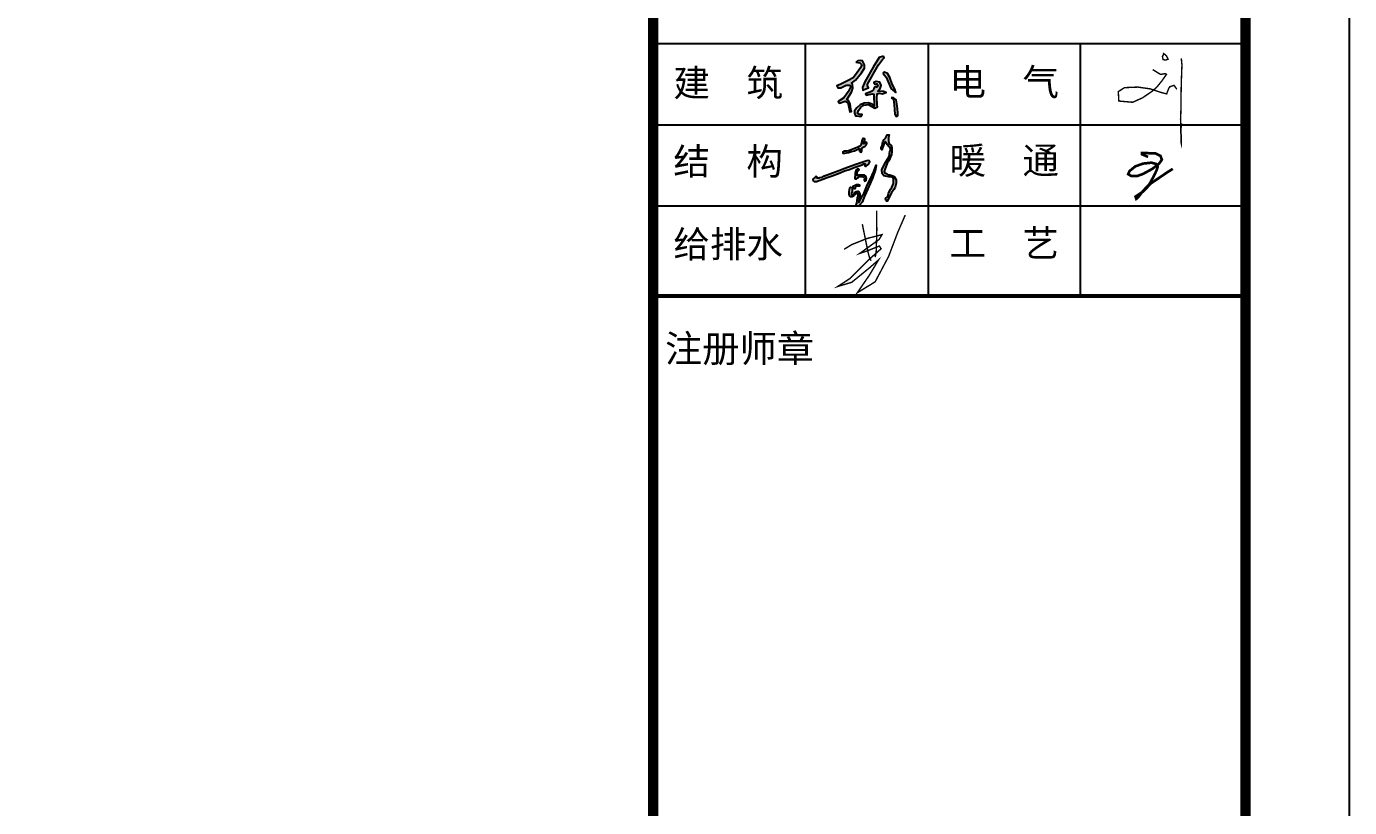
# Model space of a CAD drawing. Extents: x 69728788 to 150676229, y 20164216 to 43663798.
# Drawn here: x 75342295 to 75367757, y 20228937 to 20243966 of the extents above; entities that cross this region are included whole.
import ezdxf

# ---------------------------------------------------------------- set-up
doc = ezdxf.new("R2010")
doc.units = 0
doc.header["$LTSCALE"] = 1000
doc.header["$MEASUREMENT"] = 0
doc.layers.get('0').update_dxf_attribs({"linetype": 'CONTINUOUS'})
for name, color, linetype in [('PUB_TEXT', 7, 'CONTINUOUS'), ('PUB_TITLE', 4, 'CONTINUOUS'), ('图框', 253, 'CONTINUOUS')]:
    doc.layers.add(name, color=color, linetype=linetype)
doc.styles.add('STYLE-黑体', font='simhei.ttf')
doc.styles.add('黑体', font='simhei.ttf', dxfattribs={"width": 0.6, "height": 4.3})

msp = doc.modelspace()

# ---------------------------------------------------------------- hatches: boundary and pattern name
h = msp.add_hatch(color=256)
h.paths.add_polyline_path([(75358935, 20242591), (75358983, 20242558), (75358991, 20242461), (75359007, 20242281), (75359030, 20242232), (75359062, 20242250), (75359062, 20242311), (75359049, 20242438), (75359033, 20242555), (75358981, 20242596)])
h.paths.add_polyline_path([(75358773, 20243067), (75358843, 20242991), (75358933, 20242766), (75359029, 20242697), (75359006, 20242761), (75358957, 20242855), (75358908, 20242985), (75358863, 20243063), (75358808, 20243084)])
h.paths.add_polyline_path([(75358627, 20242851), (75358659, 20242860), (75358680, 20242817), (75358656, 20242797), (75358626, 20242802), (75358605, 20242770), (75358599, 20242749), (75358572, 20242723), (75358461, 20242678), (75358439, 20242667), (75358459, 20242646), (75358573, 20242667), (75358602, 20242661), (75358600, 20242619), (75358607, 20242465), (75358606, 20242433), (75358569, 20242470), (75358495, 20242499), (75358414, 20242489), (75358337, 20242461), (75358275, 20242402), (75358230, 20242340), (75358232, 20242295), (75358251, 20242246), (75358276, 20242246), (75358355, 20242233), (75358376, 20242275), (75358326, 20242275), (75358287, 20242291), (75358306, 20242351), (75358352, 20242416), (75358410, 20242452), (75358457, 20242460), (75358503, 20242462), (75358566, 20242426), (75358620, 20242394), (75358673, 20242417), (75358669, 20242459), (75358661, 20242596), (75358666, 20242668), (75358702, 20242685), (75358762, 20242673), (75358838, 20242697), (75358786, 20242716), (75358682, 20242720), (75358725, 20242770), (75358743, 20242830), (75358716, 20242893), (75358647, 20242910), (75358605, 20242890)])
h.paths.add_polyline_path([(75358787, 20243396), (75358706, 20243367), (75358589, 20243184), (75358428, 20242902), (75358387, 20242793), (75358391, 20242743), (75358463, 20242773), (75358498, 20242788), (75358479, 20242832), (75358478, 20242856), (75358694, 20243229), (75358771, 20243329), (75358799, 20243362)])
h.paths.add_polyline_path([(75358253, 20243282), (75358334, 20243266), (75358371, 20243227), (75358347, 20243170), (75358250, 20243037), (75358206, 20242978), (75358107, 20242925), (75357969, 20242857), (75357889, 20242826), (75357910, 20242787), (75357965, 20242787), (75358073, 20242839), (75358143, 20242839), (75358163, 20242814), (75358108, 20242710), (75358023, 20242594), (75357917, 20242525), (75357942, 20242491), (75358049, 20242529), (75358101, 20242504), (75358127, 20242389), (75358138, 20242323), (75358170, 20242331), (75358159, 20242370), (75358149, 20242480), (75358113, 20242539), (75358085, 20242564), (75358173, 20242700), (75358199, 20242777), (75358193, 20242849), (75358174, 20242875), (75358249, 20242932), (75358364, 20243074), (75358424, 20243161), (75358424, 20243226), (75358385, 20243302), (75358349, 20243310), (75358294, 20243303)])
msp.add_hatch(color=256).paths.add_polyline_path([(75358817, 20241146), (75358801, 20241177), (75358811, 20241214), (75358831, 20241266), (75358856, 20241333), (75358891, 20241383), (75358943, 20241504), (75358951, 20241551), (75358952, 20241590), (75358950, 20241633), (75358934, 20241675), (75358897, 20241707), (75358891, 20241729), (75358886, 20241772), (75358883, 20241803), (75358887, 20241830), (75358896, 20241879), (75358882, 20241883), (75358858, 20241878), (75358828, 20241820), (75358800, 20241789), (75358778, 20241744), (75358762, 20241677), (75358746, 20241631), (75358746, 20241607), (75358759, 20241593), (75358762, 20241613), (75358783, 20241666), (75358796, 20241700), (75358816, 20241738), (75358828, 20241744), (75358841, 20241733), (75358868, 20241686), (75358885, 20241661), (75358914, 20241638), (75358921, 20241589), (75358908, 20241558), (75358897, 20241466), (75358836, 20241364), (75358798, 20241288), (75358755, 20241208), (75358762, 20241137), (75358773, 20241120), (75358795, 20241093), (75358889, 20241076), (75358946, 20241073), (75358972, 20241054), (75358984, 20241021), (75358979, 20240945), (75358963, 20240898), (75358948, 20240867), (75358925, 20240836), (75358883, 20240755), (75358873, 20240692), (75358827, 20240656), (75358833, 20240626), (75358847, 20240606), (75358861, 20240606), (75358877, 20240635), (75358912, 20240709), (75358945, 20240762), (75358989, 20240830), (75359016, 20240875), (75359030, 20240948), (75359030, 20241016), (75358996, 20241077), (75358968, 20241095), (75358909, 20241111), (75358879, 20241113), (75358837, 20241134)])
h = msp.add_hatch(color=256)
h.paths.add_polyline_path([(75357707, 20241061), (75357798, 20241093), (75357957, 20241150), (75358038, 20241186), (75358137, 20241212), (75358193, 20241242), (75358261, 20241265), (75358303, 20241280), (75358377, 20241307), (75358413, 20241321), (75358433, 20241325), (75358436, 20241303), (75358427, 20241282), (75358445, 20241277), (75358456, 20241281), (75358487, 20241303), (75358504, 20241326), (75358523, 20241359), (75358507, 20241389), (75358470, 20241383), (75358388, 20241354), (75358234, 20241302), (75358047, 20241232), (75357929, 20241187), (75357756, 20241123), (75357656, 20241087), (75357642, 20241090), (75357593, 20241063), (75357560, 20241055), (75357552, 20241049), (75357513, 20241049), (75357509, 20241067), (75357502, 20241079), (75357481, 20241072), (75357470, 20241062), (75357436, 20241035), (75357431, 20241019), (75357436, 20240997), (75357455, 20240984), (75357500, 20240984), (75357624, 20241025)])
h.paths.add_polyline_path([(75358382, 20241639), (75358398, 20241647), (75358421, 20241654), (75358438, 20241665), (75358451, 20241673), (75358456, 20241685), (75358464, 20241696), (75358467, 20241720), (75358453, 20241740), (75358439, 20241733), (75358425, 20241717), (75358410, 20241708), (75358402, 20241725), (75358409, 20241735), (75358417, 20241750), (75358426, 20241767), (75358432, 20241782), (75358432, 20241797), (75358427, 20241807), (75358404, 20241810), (75358389, 20241808), (75358384, 20241800), (75358379, 20241786), (75358373, 20241772), (75358371, 20241750), (75358368, 20241733), (75358361, 20241706), (75358357, 20241687), (75358346, 20241671), (75358330, 20241666), (75358305, 20241648), (75358248, 20241624), (75358198, 20241606), (75358167, 20241592), (75358136, 20241580), (75358085, 20241568), (75358028, 20241564), (75358005, 20241555), (75358008, 20241531), (75358044, 20241527), (75358116, 20241539), (75358173, 20241558), (75358231, 20241575), (75358266, 20241595), (75358301, 20241608), (75358319, 20241615), (75358326, 20241608), (75358324, 20241590), (75358328, 20241567), (75358338, 20241551), (75358350, 20241548), (75358366, 20241555), (75358372, 20241569), (75358372, 20241597), (75358372, 20241622)])
h.paths.add_polyline_path([(75358282, 20241097), (75358281, 20241123), (75358280, 20241157), (75358295, 20241179), (75358321, 20241205), (75358317, 20241223), (75358285, 20241228), (75358263, 20241209), (75358250, 20241172), (75358241, 20241140), (75358243, 20241090), (75358240, 20241064), (75358236, 20241044), (75358250, 20241034), (75358269, 20241034), (75358292, 20241052), (75358309, 20241071), (75358339, 20241078), (75358382, 20241080), (75358397, 20241075), (75358415, 20241065), (75358423, 20241042), (75358417, 20241017), (75358423, 20240993), (75358436, 20240991), (75358452, 20241001), (75358459, 20241043), (75358449, 20241089), (75358420, 20241106), (75358370, 20241105), (75358309, 20241103)], flags=17)
h.paths.add_polyline_path([(75358262, 20240885), (75358281, 20240891), (75358326, 20240896), (75358327, 20240919), (75358308, 20240925), (75358272, 20240925), (75358257, 20240919), (75358231, 20240906), (75358209, 20240899), (75358202, 20240881), (75358210, 20240856), (75358222, 20240843), (75358240, 20240844), (75358245, 20240859)], flags=17)
h.paths.add_polyline_path([(75358173, 20240759), (75358185, 20240793), (75358185, 20240839), (75358180, 20240870), (75358155, 20240877), (75358142, 20240863), (75358137, 20240826), (75358127, 20240783), (75358127, 20240740), (75358142, 20240699), (75358152, 20240686), (75358186, 20240688), (75358211, 20240699), (75358230, 20240726), (75358250, 20240740), (75358265, 20240751), (75358282, 20240766), (75358303, 20240746), (75358299, 20240701), (75358287, 20240670), (75358284, 20240616), (75358273, 20240567), (75358265, 20240535), (75358275, 20240509), (75358300, 20240506), (75358329, 20240531), (75358375, 20240588), (75358425, 20240698), (75358489, 20240840), (75358580, 20241049), (75358636, 20241211), (75358646, 20241300), (75358602, 20241174), (75358531, 20241024), (75358481, 20240927), (75358416, 20240768), (75358381, 20240710), (75358338, 20240621), (75358312, 20240579), (75358314, 20240617), (75358324, 20240676), (75358336, 20240717), (75358332, 20240749), (75358316, 20240783), (75358296, 20240797), (75358272, 20240793), (75358238, 20240770), (75358222, 20240747), (75358198, 20240718), (75358176, 20240724)])

# ---------------------------------------------------------------- linework, layer by layer
for points in [[(75358787, 20243396), (75358706, 20243367), (75358589, 20243184), (75358428, 20242902), (75358387, 20242793), (75358391, 20242743), (75358463, 20242773), (75358498, 20242788), (75358479, 20242832), (75358478, 20242856), (75358694, 20243229), (75358771, 20243329), (75358799, 20243362), (75358787, 20243396)], [(75358253, 20243282), (75358334, 20243266), (75358371, 20243227), (75358347, 20243170), (75358250, 20243037), (75358206, 20242978), (75358107, 20242925), (75357969, 20242857), (75357889, 20242826), (75357910, 20242787), (75357965, 20242787), (75358073, 20242839), (75358143, 20242839), (75358163, 20242814), (75358108, 20242710), (75358023, 20242594), (75357917, 20242525), (75357942, 20242491), (75358049, 20242529), (75358101, 20242504), (75358127, 20242389), (75358138, 20242323), (75358170, 20242331), (75358159, 20242370), (75358149, 20242480), (75358113, 20242539), (75358085, 20242564), (75358173, 20242700), (75358199, 20242777), (75358193, 20242849), (75358174, 20242875), (75358249, 20242932), (75358364, 20243074), (75358424, 20243161), (75358424, 20243226), (75358385, 20243302), (75358349, 20243310), (75358294, 20243303), (75358253, 20243282)], [(75358627, 20242851), (75358659, 20242860), (75358659, 20242860), (75358680, 20242817), (75358656, 20242797), (75358626, 20242802), (75358605, 20242770), (75358599, 20242749), (75358572, 20242723), (75358461, 20242678), (75358439, 20242667), (75358459, 20242646), (75358459, 20242646), (75358573, 20242667), (75358602, 20242661), (75358600, 20242619), (75358607, 20242465), (75358606, 20242433), (75358569, 20242470), (75358495, 20242499), (75358414, 20242489), (75358337, 20242461), (75358275, 20242402), (75358230, 20242340), (75358232, 20242295), (75358251, 20242246), (75358276, 20242246), (75358355, 20242233), (75358376, 20242275), (75358326, 20242275), (75358287, 20242291), (75358306, 20242351), (75358352, 20242416), (75358410, 20242452), (75358457, 20242460), (75358503, 20242462), (75358566, 20242426), (75358620, 20242394), (75358673, 20242417), (75358669, 20242459), (75358661, 20242596), (75358666, 20242668), (75358702, 20242685), (75358762, 20242673), (75358838, 20242697), (75358786, 20242716), (75358682, 20242720), (75358725, 20242770), (75358743, 20242830), (75358716, 20242893), (75358647, 20242910), (75358605, 20242890), (75358627, 20242851)], [(75358773, 20243067), (75358843, 20242991), (75358933, 20242766), (75359029, 20242697), (75359006, 20242761), (75358957, 20242855), (75358908, 20242985), (75358863, 20243063), (75358808, 20243084), (75358773, 20243067)], [(75358935, 20242591), (75358983, 20242558), (75358991, 20242461), (75359007, 20242281), (75359030, 20242232), (75359062, 20242250), (75359062, 20242311), (75359049, 20242438), (75359033, 20242555), (75358981, 20242596), (75358935, 20242591)], [(75358262, 20240885), (75358245, 20240859), (75358240, 20240844), (75358222, 20240843), (75358210, 20240856), (75358202, 20240881), (75358209, 20240899), (75358231, 20240906), (75358257, 20240919), (75358272, 20240925), (75358308, 20240925), (75358327, 20240919), (75358326, 20240896), (75358281, 20240891), (75358262, 20240885), (75358262, 20240885)]]:
    msp.add_lwpolyline(points)
for points, const_width in [([(75364170, 20243458), (75364236, 20243396), (75364266, 20243338), (75364219, 20243319), (75364168, 20243330), (75364157, 20243390), (75364181, 20243435)], 27.4), ([(75363970, 20243136), (75364120, 20243044), (75364215, 20243059), (75364234, 20243044), (75364148, 20242922), (75364047, 20242797), (75363951, 20242714), (75363771, 20242592), (75363584, 20242508), (75363318, 20242531), (75363307, 20242712), (75363425, 20242789), (75363683, 20242800), (75363923, 20242765), (75364129, 20242697), (75364238, 20242669), (75364279, 20242778), (75364299, 20242806), (75364380, 20242834), (75364434, 20242757)], 27.4), ([(75364520, 20243353), (75364532, 20243222), (75364522, 20242954), (75364517, 20242763), (75364511, 20242307), (75364505, 20242191), (75364507, 20242024), (75364522, 20241821), (75364522, 20241703), (75364513, 20241737), (75364511, 20241970), (75364525, 20242104)], 27.4), ([(75363881, 20241456), (75363762, 20241507), (75363764, 20241533), (75363826, 20241531), (75364026, 20241523), (75364119, 20241476), (75364146, 20241403), (75364090, 20241324), (75363959, 20241225), (75363790, 20241132), (75363670, 20241088), (75363553, 20241091), (75363497, 20241124), (75363522, 20241183), (75363634, 20241274), (75363781, 20241327), (75363946, 20241346), (75364040, 20241319), (75364066, 20241264), (75364045, 20241201), (75363985, 20241076), (75363908, 20240935), (75363783, 20240801), (75363694, 20240685), (75363653, 20240649), (75363639, 20240693), (75363783, 20240789), (75363939, 20240950), (75364265, 20241170), (75364356, 20241226)], 51), ([(75358031, 20239679), (75358178, 20239769), (75358468, 20239886), (75358759, 20239960), (75358705, 20239868), (75358332, 20239600), (75358468, 20239645), (75358710, 20239742), (75358742, 20239689), (75358486, 20239461), (75358150, 20239121), (75357909, 20238964), (75358178, 20239044), (75358521, 20239324), (75358692, 20239473), (75358518, 20239183), (75358284, 20238842), (75358628, 20239053), (75358886, 20239540), (75359063, 20240005), (75359207, 20240338)], 27.4), ([(75358655, 20240422), (75358660, 20240057), (75358652, 20239759), (75358647, 20239612), (75358628, 20239528)], 27.4), ([(75358381, 20240162), (75358496, 20239600), (75358528, 20239493), (75358553, 20239458)], 27.4)]:
    msp.add_lwpolyline(points, dxfattribs=dict(const_width=const_width))
for points in [[(75358816, 20241738), (75358796, 20241700), (75358783, 20241666), (75358762, 20241613), (75358759, 20241593), (75358746, 20241607), (75358746, 20241631), (75358762, 20241677), (75358778, 20241744), (75358800, 20241789), (75358828, 20241820), (75358858, 20241878), (75358882, 20241883), (75358896, 20241879), (75358887, 20241830), (75358883, 20241803), (75358886, 20241772), (75358891, 20241729), (75358897, 20241707), (75358934, 20241675), (75358950, 20241633), (75358952, 20241590), (75358951, 20241551), (75358943, 20241504), (75358891, 20241383), (75358856, 20241333), (75358831, 20241266), (75358811, 20241214), (75358801, 20241177), (75358817, 20241146), (75358837, 20241134), (75358879, 20241113), (75358909, 20241111), (75358968, 20241095), (75358996, 20241077), (75359030, 20241016), (75359030, 20240948), (75359016, 20240875), (75358989, 20240830), (75358945, 20240762), (75358912, 20240709), (75358877, 20240635), (75358861, 20240606), (75358847, 20240606), (75358833, 20240626), (75358827, 20240656), (75358873, 20240692), (75358883, 20240755), (75358925, 20240836), (75358948, 20240867), (75358963, 20240898), (75358979, 20240945), (75358984, 20241021), (75358972, 20241054), (75358946, 20241073), (75358889, 20241076), (75358795, 20241093), (75358773, 20241120), (75358762, 20241137), (75358755, 20241208), (75358798, 20241288), (75358836, 20241364), (75358897, 20241466), (75358908, 20241558), (75358921, 20241589), (75358914, 20241638), (75358885, 20241661), (75358868, 20241686), (75358841, 20241733), (75358828, 20241744), (75358816, 20241738)], [(75358136, 20241580), (75358085, 20241568), (75358028, 20241564), (75358005, 20241555), (75358008, 20241531), (75358044, 20241527), (75358116, 20241539), (75358173, 20241558), (75358231, 20241575), (75358266, 20241595), (75358301, 20241608), (75358319, 20241615), (75358319, 20241615), (75358326, 20241608), (75358324, 20241590), (75358328, 20241567), (75358338, 20241551), (75358350, 20241548), (75358366, 20241555), (75358372, 20241569), (75358372, 20241597), (75358372, 20241622), (75358382, 20241639), (75358398, 20241647), (75358421, 20241654), (75358438, 20241665), (75358451, 20241673), (75358456, 20241685), (75358464, 20241696), (75358467, 20241720), (75358453, 20241740), (75358439, 20241733), (75358425, 20241717), (75358410, 20241708), (75358410, 20241708), (75358410, 20241708), (75358402, 20241725), (75358409, 20241735), (75358417, 20241750), (75358426, 20241767), (75358432, 20241782), (75358432, 20241797), (75358427, 20241807), (75358404, 20241810), (75358389, 20241808), (75358384, 20241800), (75358379, 20241786), (75358373, 20241772), (75358371, 20241750), (75358368, 20241733), (75358361, 20241706), (75358357, 20241687), (75358346, 20241671), (75358330, 20241666), (75358305, 20241648), (75358248, 20241624), (75358198, 20241606), (75358167, 20241592), (75358136, 20241580)], [(75357642, 20241090), (75357593, 20241063), (75357560, 20241055), (75357552, 20241049), (75357513, 20241049), (75357509, 20241067), (75357502, 20241079), (75357481, 20241072), (75357470, 20241062), (75357436, 20241035), (75357431, 20241019), (75357436, 20240997), (75357455, 20240984), (75357500, 20240984), (75357624, 20241025), (75357707, 20241061), (75357798, 20241093), (75357957, 20241150), (75358038, 20241186), (75358137, 20241212), (75358193, 20241242), (75358261, 20241265), (75358303, 20241280), (75358377, 20241307), (75358413, 20241321), (75358433, 20241325), (75358436, 20241303), (75358427, 20241282), (75358445, 20241277), (75358456, 20241281), (75358487, 20241303), (75358504, 20241326), (75358523, 20241359), (75358507, 20241389), (75358470, 20241383), (75358388, 20241354), (75358234, 20241302), (75358047, 20241232), (75357929, 20241187), (75357756, 20241123), (75357656, 20241087), (75357642, 20241090)], [(75358127, 20240740), (75358127, 20240783), (75358137, 20240826), (75358142, 20240863), (75358155, 20240877), (75358180, 20240870), (75358185, 20240839), (75358185, 20240793), (75358173, 20240759), (75358176, 20240724), (75358198, 20240718), (75358222, 20240747), (75358238, 20240770), (75358272, 20240793), (75358296, 20240797), (75358316, 20240783), (75358332, 20240749), (75358336, 20240717), (75358324, 20240676), (75358314, 20240617), (75358312, 20240579), (75358338, 20240621), (75358381, 20240710), (75358416, 20240768), (75358481, 20240927), (75358531, 20241024), (75358602, 20241174), (75358646, 20241300), (75358636, 20241211), (75358580, 20241049), (75358489, 20240840), (75358425, 20240698), (75358375, 20240588), (75358329, 20240531), (75358300, 20240506), (75358275, 20240509), (75358265, 20240535), (75358273, 20240567), (75358284, 20240616), (75358287, 20240670), (75358299, 20240701), (75358299, 20240701), (75358303, 20240746), (75358282, 20240766), (75358265, 20240751), (75358250, 20240740), (75358230, 20240726), (75358211, 20240699), (75358186, 20240688), (75358152, 20240686), (75358142, 20240699), (75358127, 20240740)], [(75358281, 20241123), (75358280, 20241157), (75358295, 20241179), (75358321, 20241205), (75358317, 20241223), (75358285, 20241228), (75358263, 20241209), (75358250, 20241172), (75358241, 20241140), (75358243, 20241090), (75358240, 20241064), (75358236, 20241044), (75358250, 20241034), (75358269, 20241034), (75358292, 20241052), (75358309, 20241071), (75358339, 20241078), (75358382, 20241080), (75358397, 20241075), (75358415, 20241065), (75358423, 20241042), (75358417, 20241017), (75358423, 20240993), (75358436, 20240991), (75358452, 20241001), (75358459, 20241043), (75358449, 20241089), (75358420, 20241106), (75358370, 20241105), (75358309, 20241103), (75358282, 20241097), (75358281, 20241123)]]:
    msp.add_lwpolyline(points, close=True)
at = {"layer": 'PUB_TEXT'}
msp.add_line((75354357, 20240428), (75354357, 20216400), dxfattribs=at)
at = {"layer": 'PUB_TITLE'}
msp.add_lwpolyline([(75219157, 20194366), (75367757, 20194366), (75367757, 20278366), (75219157, 20278366)], close=True, dxfattribs=at)
at = {"layer": 'PUB_TITLE', "const_width": 200}
msp.add_lwpolyline([(75224157, 20196366), (75365757, 20196366), (75365757, 20276366), (75224157, 20276366)], close=True, dxfattribs=at)
at = {"layer": '图框', "color": 4}
msp.add_line((75354357, 20276366), (75354357, 20196366), dxfattribs=at)
at = {"layer": '图框', "color": 0}
for p, q in [((75354357, 20243636), (75365713, 20243636)), ((75354357, 20242075), (75365713, 20242075)), ((75354357, 20240513), (75365713, 20240513)), ((75354357, 20238780), (75365757, 20238780))]:
    msp.add_line(p, q, dxfattribs=at)
at = {"layer": '图框', "color": 4, "const_width": 197}
msp.add_lwpolyline([(75354357, 20276366), (75354357, 20196366)], dxfattribs=at)
msp.add_lwpolyline([(75354357, 20276366), (75365757, 20276366), (75365757, 20196366), (75354357, 20196366)], close=True, dxfattribs=at)
msp.add_lwpolyline([(75354357, 20276366), (75365757, 20276366), (75365757, 20196366), (75354357, 20196366)], close=True, dxfattribs=at)
at = {"layer": '图框', "color": 0}
for points in [[(75357286, 20238780), (75357286, 20243636)], [(75359652, 20238780), (75359652, 20243636)], [(75362581, 20238780), (75362581, 20243636)]]:
    msp.add_lwpolyline(points, dxfattribs=at)
at = {"layer": '图框', "color": 0, "const_width": 80.7}
msp.add_lwpolyline([(75354357, 20238780), (75365757, 20238780)], dxfattribs=at)

# ---------------------------------------------------------------- texts
at = {"layer": '图框', "color": 0, "style": 'STYLE-黑体'}
for s, p in [('建  筑', (75354745, 20242621)), ('电  气', (75360058, 20242638)), ('结  构', (75354745, 20241113)), ('暖  通', (75360058, 20241130)), ('给排水', (75354745, 20239520)), ('工  艺', (75360058, 20239537))]:
    msp.add_text(s, height=515.4, dxfattribs=at).set_placement(p)
at = {"layer": '图框', "color": 4, "style": '黑体'}
msp.add_text('注册师章', height=525.9, dxfattribs=at).set_placement((75354583, 20237506))

doc.saveas('drawing.dxf')
